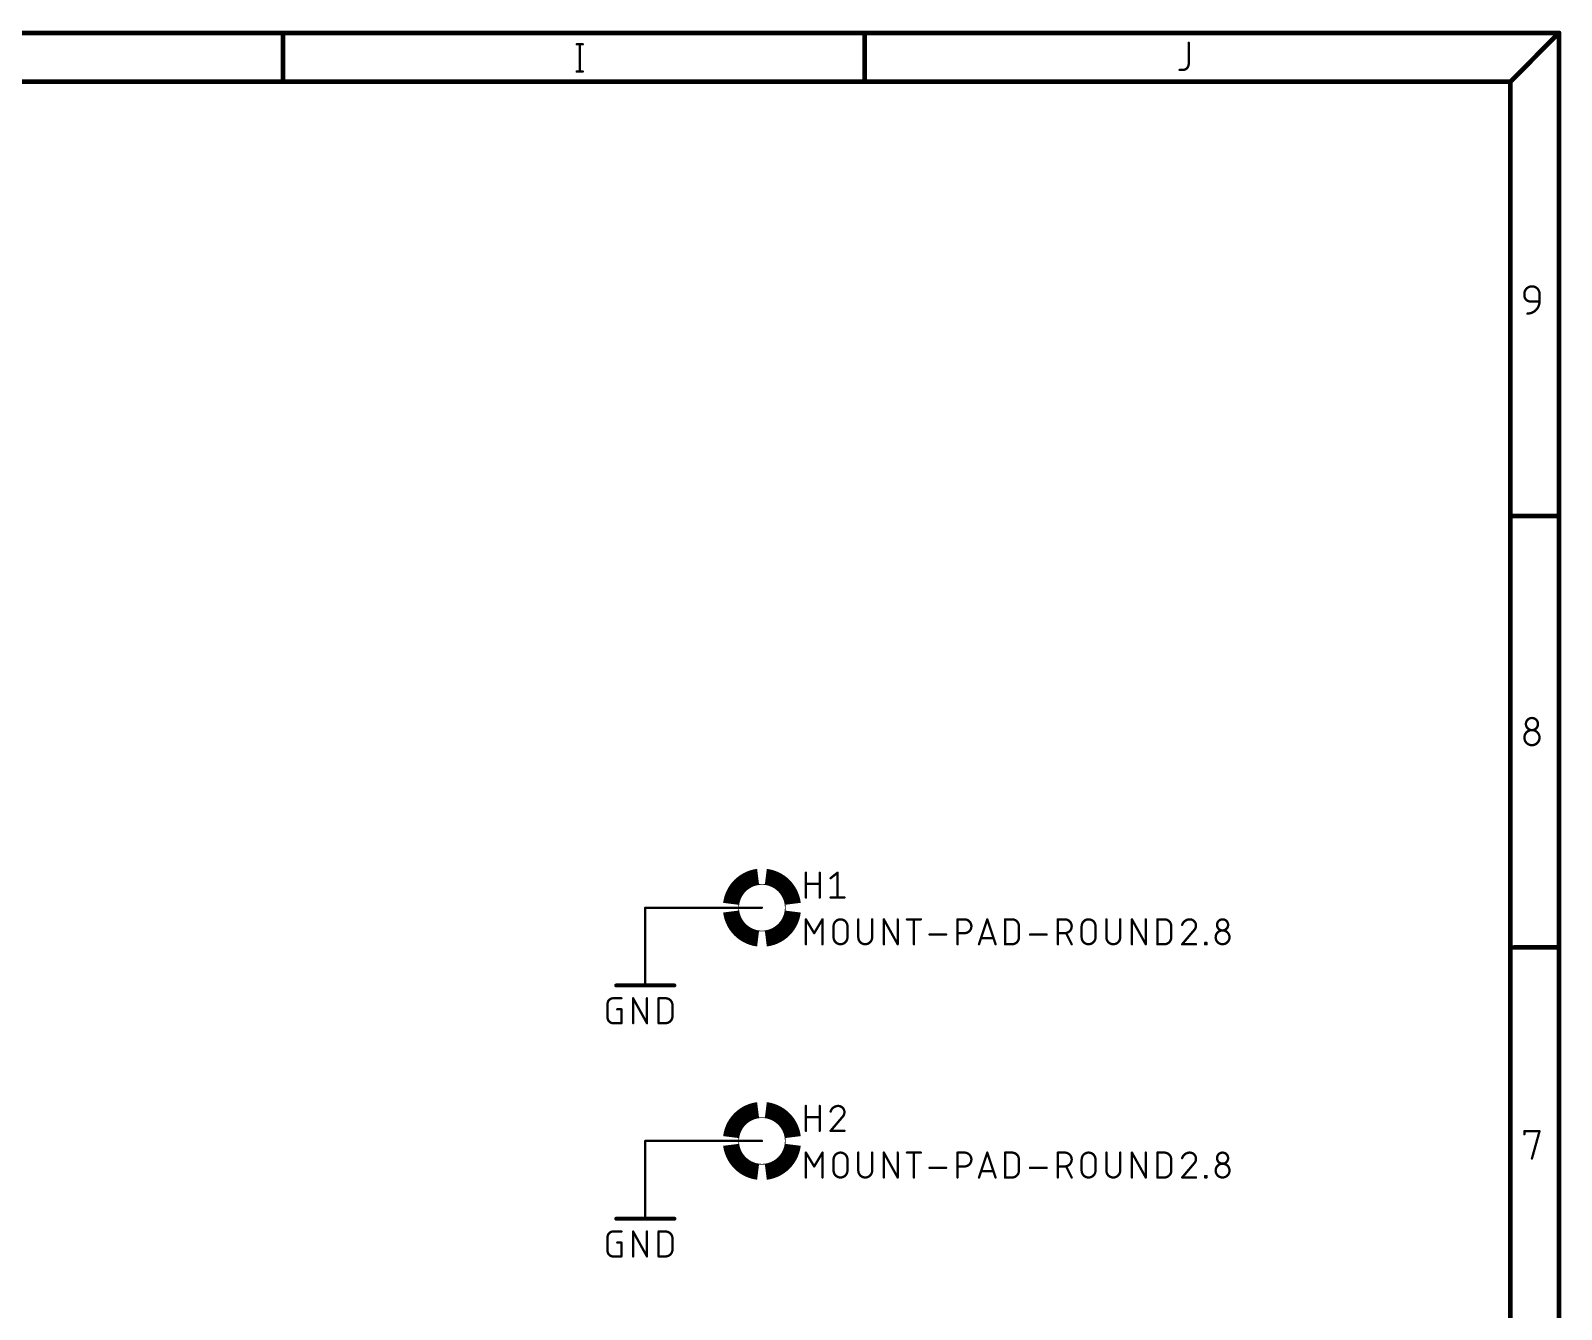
# Model space of a CAD drawing. Extents: x 0 to 388, y 0 to 261.
# Drawn here: x 287.5 to 387.5, y 177 to 260.5 of the extents above; entities that cross this region are included whole.
import ezdxf

# ---------------------------------------------------------------- set-up
doc = ezdxf.new("R2010")
doc.units = 0
for name, color, linetype in [('91', 94, 'CONTINUOUS'), ('94', 14, 'CONTINUOUS'), ('95', 250, 'CONTINUOUS'), ('96', 250, 'CONTINUOUS')]:
    doc.layers.add(name, color=color, linetype=linetype)

msp = doc.modelspace()

# ---------------------------------------------------------------- linework, layer by layer
at = {"layer": '91', "const_width": 0.1524}
for points in [[(327.66, 200.66), (327.66, 203.2)], [(327.66, 203.2), (332.74, 203.2)], [(327.66, 185.42), (327.66, 187.96)], [(327.66, 187.96), (332.74, 187.96)]]:
    msp.add_lwpolyline(points, dxfattribs=at)
at = {"layer": '91', "const_width": 0.0762}
for points in [[(327.6981, 203.2, 1), (327.6219, 203.2)], [(327.66, 203.2381, 1), (327.66, 203.1619)], [(332.74, 203.1619, 1), (332.74, 203.2381)], [(327.6219, 200.66, 1), (327.6981, 200.66)], [(327.6981, 187.96, 1), (327.6219, 187.96)], [(327.66, 187.9981, 1), (327.66, 187.9219)], [(332.74, 187.9219, 1), (332.74, 187.9981)], [(327.6219, 185.42, 1), (327.6981, 185.42)]]:
    msp.add_lwpolyline(points, format="xyb", dxfattribs=at)
at = {"layer": '94'}
for points, const_width in [([(387.35, 260.35), (0, 260.35)], 0.3048), ([(304, 260.3), (304, 257.2)], 0.3048), ([(342, 260.3), (342, 257.3)], 0.3048), ([(387.31, 260.33), (384.17, 257.15)], 0.3048), ([(387.35, 0), (387.35, 260.35)], 0.3048), ([(323.1802, 259.6102), (323.5753, 259.6102)], 0.1524), ([(323.3778, 259.6102), (323.3778, 257.8322)], 0.1524), ([(363.1569, 259.7102), (363.1569, 258.3273)], 0.1524), ([(362.7618, 257.9322), (362.5642, 257.9322)], 0.1524), ([(384.175, 257.175), (3.175, 257.175)], 0.3048), ([(323.1802, 257.8322), (323.5753, 257.8322)], 0.1524), ([(384.175, 31.877), (384.175, 257.175)], 0.3048), ([(385.0862, 243.2015), (385.0862, 243.3003)], 0.1524), ([(386.074, 243.3003), (386.074, 242.8064)], 0.1524), ([(386.074, 242.8064), (385.4813, 242.8064)], 0.1524), ([(384.2, 228.8), (387.2, 228.8)], 0.3048), ([(332.74, 203.2), (335.28, 203.2)], 0.1524), ([(327.66, 200.66), (327.66, 198.12)], 0.1524), ([(384.4, 200.6), (387.2, 200.6)], 0.3048), ([(325.755, 198.12), (329.565, 198.12)], 0.254), ([(332.74, 187.96), (335.28, 187.96)], 0.1524), ([(385.0862, 188.3966), (385.0862, 188.5942)], 0.1524), ([(385.0862, 188.5942), (386.074, 188.5942)], 0.1524), ([(386.074, 188.5942), (385.5801, 186.8162)], 0.1524), ([(327.66, 185.42), (327.66, 182.88)], 0.1524), ([(325.755, 182.88), (329.565, 182.88)], 0.254)]:
    msp.add_lwpolyline(points, dxfattribs=dict(at, const_width=const_width))
for points, const_width in [([(304.0762, 260.3, 1), (303.9238, 260.3)], 0.1524), ([(342.0762, 260.3, 1), (341.9238, 260.3)], 0.1524), ([(387.3642, 260.2765, 1), (387.2558, 260.3835)], 0.1524), ([(387.4262, 260.35, 1), (387.2738, 260.35)], 0.1524), ([(387.35, 260.2738, 1), (387.35, 260.4262)], 0.1524), ([(323.1802, 259.6483, 1), (323.1802, 259.5721)], 0.0762), ([(323.4159, 259.6102, 1), (323.3397, 259.6102)], 0.0762), ([(323.5753, 259.5721, 1), (323.5753, 259.6483)], 0.0762), ([(363.195, 259.7102, 1), (363.1188, 259.7102)], 0.0762), ([(362.5642, 257.9703, 1), (362.5642, 257.8941)], 0.0762), ([(362.7618, 257.9322, 0.4142), (363.1569, 258.3273)], 0.1524), ([(362.7618, 257.9703, 1), (362.7618, 257.8941)], 0.0762), ([(362.7618, 257.8941, 1), (362.7618, 257.9703)], 0.0762), ([(363.195, 258.3273, 1), (363.1188, 258.3273)], 0.0762), ([(363.1188, 258.3273, 1), (363.195, 258.3273)], 0.0762), ([(303.9238, 257.2, 1), (304.0762, 257.2)], 0.1524), ([(323.1802, 257.8703, 1), (323.1802, 257.7941)], 0.0762), ([(323.3397, 257.8322, 1), (323.4159, 257.8322)], 0.0762), ([(323.5753, 257.7941, 1), (323.5753, 257.8703)], 0.0762), ([(341.9238, 257.3, 1), (342.0762, 257.3)], 0.1524), ([(384.1158, 257.2035, 1), (384.2242, 257.0965)], 0.1524), ([(384.2512, 257.175, 1), (384.0988, 257.175)], 0.1524), ([(384.175, 257.0988, 1), (384.175, 257.2512)], 0.1524), ([(386.074, 243.3003, 1), (385.0862, 243.3003)], 0.1524), ([(385.1243, 243.3003, 1), (385.0481, 243.3003)], 0.0762), ([(385.0481, 243.3003, 1), (385.1243, 243.3003)], 0.0762), ([(385.0862, 243.2015, 0.4142), (385.4813, 242.8064)], 0.1524), ([(385.1243, 243.2015, 1), (385.0481, 243.2015)], 0.0762), ([(385.0481, 243.2015, 1), (385.1243, 243.2015)], 0.0762), ([(386.1121, 243.3003, 1), (386.0359, 243.3003)], 0.0762), ([(386.0359, 243.3003, 1), (386.1121, 243.3003)], 0.0762), ([(385.2838, 242.0162, 0.4142), (386.074, 242.8064)], 0.1524), ([(385.2838, 242.0543, 1), (385.2838, 241.9781)], 0.0762), ([(385.4813, 242.8445, 1), (385.4813, 242.7683)], 0.0762), ([(385.4813, 242.7683, 1), (385.4813, 242.8445)], 0.0762), ([(386.1121, 242.8064, 1), (386.0359, 242.8064)], 0.0762), ([(386.0359, 242.8064, 1), (386.1121, 242.8064)], 0.0762), ([(386.074, 242.7683, 1), (386.074, 242.8445)], 0.0762), ([(384.2, 228.8762, 1), (384.2, 228.7238)], 0.1524), ([(387.2, 228.7238, 1), (387.2, 228.8762)], 0.1524), ([(385.9752, 215.1991, 1), (385.185, 215.1991)], 0.1524), ([(385.185, 215.1991, 1), (385.9752, 215.1991)], 0.1524), ([(385.2231, 215.1991, 1), (385.1469, 215.1991)], 0.0762), ([(385.1469, 215.1991, 1), (385.2231, 215.1991)], 0.0762), ([(386.0133, 215.1991, 1), (385.9371, 215.1991)], 0.0762), ([(385.9371, 215.1991, 1), (386.0133, 215.1991)], 0.0762), ([(386.074, 214.3101, 1), (385.0862, 214.3101)], 0.1524), ([(385.0862, 214.3101, 1), (386.074, 214.3101)], 0.1524), ([(385.1243, 214.3101, 1), (385.0481, 214.3101)], 0.0762), ([(385.0481, 214.3101, 1), (385.1243, 214.3101)], 0.0762), ([(386.1121, 214.3101, 1), (386.0359, 214.3101)], 0.0762), ([(386.0359, 214.3101, 1), (386.1121, 214.3101)], 0.0762), ([(335.026, 205.232, 0.3431), (333.248, 203.454)], 1.016), ([(337.312, 203.454, 0.3431), (335.534, 205.232)], 1.016), ([(335.28, 201.676, 1), (335.28, 204.724, 1), (335.28, 201.676)], 0.0508), ([(332.74, 203.2381, 1), (332.74, 203.1619)], 0.0762), ([(333.248, 202.946, 0.3431), (335.026, 201.168)], 1.016), ([(335.534, 201.168, 0.3431), (337.312, 202.946)], 1.016), ([(335.28, 203.1619, 1), (335.28, 203.2381)], 0.0762), ([(327.6981, 200.66, 1), (327.6219, 200.66)], 0.0762), ([(384.4, 200.6762, 1), (384.4, 200.5238)], 0.1524), ([(387.2, 200.5238, 1), (387.2, 200.6762)], 0.1524), ([(325.755, 198.1835, 1), (325.755, 198.0565)], 0.127), ([(327.6219, 198.12, 1), (327.6981, 198.12)], 0.0762), ([(329.565, 198.0565, 1), (329.565, 198.1835)], 0.127), ([(335.026, 189.992, 0.3431), (333.248, 188.214)], 1.016), ([(337.312, 188.214, 0.3431), (335.534, 189.992)], 1.016), ([(335.28, 186.436, 1), (335.28, 189.484, 1), (335.28, 186.436)], 0.0508), ([(332.74, 187.9981, 1), (332.74, 187.9219)], 0.0762), ([(333.248, 187.706, 0.3431), (335.026, 185.928)], 1.016), ([(335.534, 185.928, 0.3431), (337.312, 187.706)], 1.016), ([(335.28, 187.9219, 1), (335.28, 187.9981)], 0.0762), ([(385.1243, 188.5942, 1), (385.0481, 188.5942)], 0.0762), ([(385.0862, 188.6323, 1), (385.0862, 188.5561)], 0.0762), ([(385.0481, 188.3966, 1), (385.1243, 188.3966)], 0.0762), ([(386.1107, 188.584, 1), (386.0373, 188.6044)], 0.0762), ([(386.074, 188.5561, 1), (386.074, 188.6323)], 0.0762), ([(385.5434, 186.8264, 1), (385.6168, 186.806)], 0.0762), ([(327.6981, 185.42, 1), (327.6219, 185.42)], 0.0762), ([(325.755, 182.9435, 1), (325.755, 182.8165)], 0.127), ([(329.565, 182.8165, 1), (329.565, 182.9435)], 0.127), ([(327.6219, 182.88, 1), (327.6981, 182.88)], 0.0762)]:
    msp.add_lwpolyline(points, format="xyb", dxfattribs=dict(at, const_width=const_width))
at = {"layer": '95', "const_width": 0.1524}
for points in [[(338.1502, 203.8604), (338.1502, 205.486)], [(339.0533, 205.486), (339.0533, 203.8604)], [(339.7654, 205.1248), (340.217, 205.486)], [(340.217, 205.486), (340.217, 203.8604)], [(338.1502, 204.7635), (339.0533, 204.7635)], [(339.7654, 203.8604), (340.6685, 203.8604)], [(338.1502, 188.6204), (338.1502, 190.246)], [(339.0533, 190.246), (339.0533, 188.6204)], [(338.1502, 189.5235), (339.0533, 189.5235)], [(340.5331, 189.5235), (339.7654, 188.6204)], [(339.7654, 188.6204), (340.6685, 188.6204)]]:
    msp.add_lwpolyline(points, dxfattribs=at)
at = {"layer": '95'}
for points, const_width in [([(338.1883, 205.486, 1), (338.1121, 205.486)], 0.0762), ([(339.0914, 205.486, 1), (339.0152, 205.486)], 0.0762), ([(339.7416, 205.1545, 1), (339.7892, 205.095)], 0.0762), ([(340.2551, 205.486, 1), (340.1789, 205.486)], 0.0762), ([(340.2408, 205.4562, 1), (340.1932, 205.5158)], 0.0762), ([(338.1502, 204.8016, 1), (338.1502, 204.7254)], 0.0762), ([(339.0533, 204.7254, 1), (339.0533, 204.8016)], 0.0762), ([(338.1121, 203.8604, 1), (338.1883, 203.8604)], 0.0762), ([(339.0152, 203.8604, 1), (339.0914, 203.8604)], 0.0762), ([(339.7654, 203.8985, 1), (339.7654, 203.8223)], 0.0762), ([(340.1789, 203.8604, 1), (340.2551, 203.8604)], 0.0762), ([(340.6685, 203.8223, 1), (340.6685, 203.8985)], 0.0762), ([(338.1883, 190.246, 1), (338.1121, 190.246)], 0.0762), ([(339.0914, 190.246, 1), (339.0152, 190.246)], 0.0762), ([(340.2621, 190.246, 0.3252), (339.7654, 189.8848)], 0.1524), ([(340.6685, 189.8396, 0.4142), (340.2621, 190.246)], 0.1524), ([(340.2621, 190.2841, 1), (340.2621, 190.2079)], 0.0762), ([(340.2621, 190.2079, 1), (340.2621, 190.2841)], 0.0762), ([(338.1502, 189.5616, 1), (338.1502, 189.4854)], 0.0762), ([(339.0533, 189.4854, 1), (339.0533, 189.5616)], 0.0762), ([(339.7292, 189.8965, 1), (339.8017, 189.873)], 0.0762), ([(340.5331, 189.5235, 0.2053), (340.6685, 189.8396)], 0.1524), ([(340.5068, 189.5511, 1), (340.5593, 189.4959)], 0.0762), ([(340.5621, 189.4988, 1), (340.504, 189.5482)], 0.0762), ([(340.7066, 189.8396, 1), (340.6304, 189.8396)], 0.0762), ([(340.6304, 189.8396, 1), (340.7066, 189.8396)], 0.0762), ([(338.1121, 188.6204, 1), (338.1883, 188.6204)], 0.0762), ([(339.0152, 188.6204, 1), (339.0914, 188.6204)], 0.0762), ([(339.7654, 188.6585, 1), (339.7654, 188.5823)], 0.0762), ([(339.7364, 188.6451, 1), (339.7945, 188.5957)], 0.0762), ([(340.6685, 188.5823, 1), (340.6685, 188.6585)], 0.0762)]:
    msp.add_lwpolyline(points, format="xyb", dxfattribs=dict(at, const_width=const_width))
at = {"layer": '96', "const_width": 0.1524}
for points in [[(338.1502, 200.8124), (338.1502, 202.438)], [(338.1502, 202.438), (338.6921, 201.5349)], [(338.6921, 201.5349), (339.2339, 202.438)], [(339.2339, 202.438), (339.2339, 200.8124)], [(339.9599, 201.264), (339.9599, 201.9864)], [(340.8631, 201.9864), (340.8631, 201.264)], [(341.5752, 202.438), (341.5752, 201.264)], [(342.4783, 201.264), (342.4783, 202.438)], [(343.2425, 200.8124), (343.2425, 202.438)], [(343.2425, 202.438), (344.1456, 200.8124)], [(344.1456, 200.8124), (344.1456, 202.438)], [(344.7535, 202.438), (345.6566, 202.438)], [(345.2051, 200.8124), (345.2051, 202.438)], [(348.0572, 200.8124), (348.0572, 202.438)], [(348.0572, 202.438), (348.5087, 202.438)], [(349.4568, 200.8124), (349.9987, 202.438)], [(349.9987, 202.438), (350.5405, 200.8124)], [(351.1623, 200.8124), (351.1623, 202.438)], [(351.1623, 202.438), (351.6139, 202.438)], [(352.0654, 201.9864), (352.0654, 201.264)], [(354.6104, 200.8124), (354.6104, 202.438)], [(354.6104, 202.438), (355.0619, 202.438)], [(356.1643, 201.264), (356.1643, 201.9864)], [(357.0674, 201.9864), (357.0674, 201.264)], [(357.7796, 202.438), (357.7796, 201.264)], [(358.6827, 201.264), (358.6827, 202.438)], [(359.4469, 200.8124), (359.4469, 202.438)], [(359.4469, 202.438), (360.35, 200.8124)], [(360.35, 200.8124), (360.35, 202.438)], [(361.1142, 200.8124), (361.1142, 202.438)], [(361.1142, 202.438), (361.5658, 202.438)], [(362.0173, 201.9864), (362.0173, 201.264)], [(346.2263, 201.4446), (347.3101, 201.4446)], [(348.5087, 201.5349), (348.0572, 201.5349)], [(350.4051, 201.2188), (349.5923, 201.2188)], [(352.7915, 201.4446), (353.8752, 201.4446)], [(355.0619, 201.5349), (354.6104, 201.5349)], [(355.5135, 200.8124), (355.1522, 201.5349)], [(363.4971, 201.7155), (362.7295, 200.8124)], [(351.6139, 200.8124), (351.1623, 200.8124)], [(361.5658, 200.8124), (361.1142, 200.8124)], [(362.7295, 200.8124), (363.6326, 200.8124)], [(364.23, 200.8124), (364.23, 200.9027)], [(364.23, 200.9027), (364.3204, 200.9027)], [(364.3204, 200.8124), (364.23, 200.8124)], [(364.3204, 200.9027), (364.3204, 200.8124)], [(325.1962, 196.0174), (325.1962, 196.9206)], [(325.5574, 197.2818), (326.0993, 197.2818)], [(326.8635, 195.6562), (326.8635, 197.2818)], [(326.8635, 197.2818), (327.7666, 195.6562)], [(327.7666, 195.6562), (327.7666, 197.2818)], [(328.5309, 195.6562), (328.5309, 197.2818)], [(328.5309, 197.2818), (328.9824, 197.2818)], [(325.8284, 196.5593), (326.0993, 196.5593)], [(326.0993, 196.5593), (326.0993, 195.6562)], [(329.434, 196.8302), (329.434, 196.1078)], [(326.0993, 195.6562), (325.5574, 195.6562)], [(328.9824, 195.6562), (328.5309, 195.6562)], [(338.1502, 185.5724), (338.1502, 187.198)], [(338.1502, 187.198), (338.6921, 186.2949)], [(338.6921, 186.2949), (339.2339, 187.198)], [(339.2339, 187.198), (339.2339, 185.5724)], [(341.5752, 187.198), (341.5752, 186.024)], [(342.4783, 186.024), (342.4783, 187.198)], [(343.2425, 185.5724), (343.2425, 187.198)], [(343.2425, 187.198), (344.1456, 185.5724)], [(344.1456, 185.5724), (344.1456, 187.198)], [(344.7535, 187.198), (345.6566, 187.198)], [(345.2051, 185.5724), (345.2051, 187.198)], [(348.0572, 185.5724), (348.0572, 187.198)], [(348.0572, 187.198), (348.5087, 187.198)], [(349.4568, 185.5724), (349.9987, 187.198)], [(349.9987, 187.198), (350.5405, 185.5724)], [(351.1623, 185.5724), (351.1623, 187.198)], [(351.1623, 187.198), (351.6139, 187.198)], [(354.6104, 185.5724), (354.6104, 187.198)], [(354.6104, 187.198), (355.0619, 187.198)], [(357.7796, 187.198), (357.7796, 186.024)], [(358.6827, 186.024), (358.6827, 187.198)], [(359.4469, 185.5724), (359.4469, 187.198)], [(359.4469, 187.198), (360.35, 185.5724)], [(360.35, 185.5724), (360.35, 187.198)], [(361.1142, 185.5724), (361.1142, 187.198)], [(361.1142, 187.198), (361.5658, 187.198)], [(339.9599, 186.024), (339.9599, 186.7464)], [(340.8631, 186.7464), (340.8631, 186.024)], [(346.2263, 186.2046), (347.3101, 186.2046)], [(348.5087, 186.2949), (348.0572, 186.2949)], [(350.4051, 185.9788), (349.5923, 185.9788)], [(352.0654, 186.7464), (352.0654, 186.024)], [(352.7915, 186.2046), (353.8752, 186.2046)], [(355.0619, 186.2949), (354.6104, 186.2949)], [(355.5135, 185.5724), (355.1522, 186.2949)], [(356.1643, 186.024), (356.1643, 186.7464)], [(357.0674, 186.7464), (357.0674, 186.024)], [(362.0173, 186.7464), (362.0173, 186.024)], [(363.4971, 186.4755), (362.7295, 185.5724)], [(351.6139, 185.5724), (351.1623, 185.5724)], [(361.5658, 185.5724), (361.1142, 185.5724)], [(362.7295, 185.5724), (363.6326, 185.5724)], [(364.23, 185.5724), (364.23, 185.6627)], [(364.23, 185.6627), (364.3204, 185.6627)], [(364.3204, 185.5724), (364.23, 185.5724)], [(364.3204, 185.6627), (364.3204, 185.5724)], [(325.5574, 182.0418), (326.0993, 182.0418)], [(326.8635, 180.4162), (326.8635, 182.0418)], [(326.8635, 182.0418), (327.7666, 180.4162)], [(327.7666, 180.4162), (327.7666, 182.0418)], [(328.5309, 180.4162), (328.5309, 182.0418)], [(328.5309, 182.0418), (328.9824, 182.0418)], [(325.1962, 180.7774), (325.1962, 181.6806)], [(325.8284, 181.3193), (326.0993, 181.3193)], [(326.0993, 181.3193), (326.0993, 180.4162)], [(329.434, 181.5902), (329.434, 180.8678)], [(326.0993, 180.4162), (325.5574, 180.4162)], [(328.9824, 180.4162), (328.5309, 180.4162)]]:
    msp.add_lwpolyline(points, dxfattribs=at)
at = {"layer": '96'}
for points, const_width in [([(338.1883, 202.438, 1), (338.1121, 202.438)], 0.0762), ([(338.1829, 202.4576, 1), (338.1175, 202.4184)], 0.0762), ([(339.272, 202.438, 1), (339.1958, 202.438)], 0.0762), ([(339.2666, 202.4184, 1), (339.2013, 202.4576)], 0.0762), ([(340.8631, 201.9864, 1), (339.9599, 201.9864)], 0.1524), ([(339.998, 201.9864, 1), (339.9218, 201.9864)], 0.0762), ([(339.9218, 201.9864, 1), (339.998, 201.9864)], 0.0762), ([(340.9012, 201.9864, 1), (340.825, 201.9864)], 0.0762), ([(340.825, 201.9864, 1), (340.9012, 201.9864)], 0.0762), ([(341.6133, 202.438, 1), (341.5371, 202.438)], 0.0762), ([(342.5164, 202.438, 1), (342.4402, 202.438)], 0.0762), ([(343.2806, 202.438, 1), (343.2044, 202.438)], 0.0762), ([(343.2758, 202.4565, 1), (343.2092, 202.4195)], 0.0762), ([(344.1837, 202.438, 1), (344.1075, 202.438)], 0.0762), ([(344.7535, 202.4761, 1), (344.7535, 202.3999)], 0.0762), ([(345.2432, 202.438, 1), (345.167, 202.438)], 0.0762), ([(345.6566, 202.3999, 1), (345.6566, 202.4761)], 0.0762), ([(348.0953, 202.438, 1), (348.0191, 202.438)], 0.0762), ([(348.0572, 202.4761, 1), (348.0572, 202.3999)], 0.0762), ([(348.5087, 201.5349, 1), (348.5087, 202.438)], 0.1524), ([(348.5087, 202.4761, 1), (348.5087, 202.3999)], 0.0762), ([(348.5087, 202.3999, 1), (348.5087, 202.4761)], 0.0762), ([(350.0348, 202.45, 1), (349.9625, 202.426)], 0.0762), ([(350.0348, 202.426, 1), (349.9625, 202.45)], 0.0762), ([(351.2004, 202.438, 1), (351.1242, 202.438)], 0.0762), ([(351.1623, 202.4761, 1), (351.1623, 202.3999)], 0.0762), ([(352.0654, 201.9864, 0.4142), (351.6139, 202.438)], 0.1524), ([(351.6139, 202.4761, 1), (351.6139, 202.3999)], 0.0762), ([(351.6139, 202.3999, 1), (351.6139, 202.4761)], 0.0762), ([(352.1035, 201.9864, 1), (352.0274, 201.9864)], 0.0762), ([(352.0274, 201.9864, 1), (352.1035, 201.9864)], 0.0762), ([(354.6485, 202.438, 1), (354.5723, 202.438)], 0.0762), ([(354.6104, 202.4761, 1), (354.6104, 202.3999)], 0.0762), ([(355.0619, 201.5349, 1), (355.0619, 202.438)], 0.1524), ([(355.0619, 202.4761, 1), (355.0619, 202.3999)], 0.0762), ([(355.0619, 202.3999, 1), (355.0619, 202.4761)], 0.0762), ([(357.0674, 201.9864, 1), (356.1643, 201.9864)], 0.1524), ([(356.2024, 201.9864, 1), (356.1262, 201.9864)], 0.0762), ([(356.1262, 201.9864, 1), (356.2024, 201.9864)], 0.0762), ([(357.1055, 201.9864, 1), (357.0293, 201.9864)], 0.0762), ([(357.0293, 201.9864, 1), (357.1055, 201.9864)], 0.0762), ([(357.8177, 202.438, 1), (357.7415, 202.438)], 0.0762), ([(358.7208, 202.438, 1), (358.6446, 202.438)], 0.0762), ([(359.485, 202.438, 1), (359.4088, 202.438)], 0.0762), ([(359.4802, 202.4565, 1), (359.4136, 202.4195)], 0.0762), ([(360.3881, 202.438, 1), (360.3119, 202.438)], 0.0762), ([(361.1523, 202.438, 1), (361.0761, 202.438)], 0.0762), ([(361.1142, 202.4761, 1), (361.1142, 202.3999)], 0.0762), ([(362.0173, 201.9864, 0.4142), (361.5658, 202.438)], 0.1524), ([(361.5658, 202.4761, 1), (361.5658, 202.3999)], 0.0762), ([(361.5658, 202.3999, 1), (361.5658, 202.4761)], 0.0762), ([(362.0554, 201.9864, 1), (361.9792, 201.9864)], 0.0762), ([(361.9792, 201.9864, 1), (362.0554, 201.9864)], 0.0762), ([(362.6932, 202.0885, 1), (362.7657, 202.065)], 0.0762), ([(363.2262, 202.438, 0.3252), (362.7295, 202.0768)], 0.1524), ([(363.6326, 202.0316, 0.4142), (363.2262, 202.438)], 0.1524), ([(363.2262, 202.4761, 1), (363.2262, 202.3999)], 0.0762), ([(363.2262, 202.3999, 1), (363.2262, 202.4761)], 0.0762), ([(363.4971, 201.7155, 0.2053), (363.6326, 202.0316)], 0.1524), ([(363.6707, 202.0316, 1), (363.5945, 202.0316)], 0.0762), ([(363.5945, 202.0316, 1), (363.6707, 202.0316)], 0.0762), ([(365.7306, 202.0768, 1), (365.0081, 202.0768)], 0.1524), ([(365.0081, 202.0768, 1), (365.7306, 202.0768)], 0.1524), ([(365.0462, 202.0768, 1), (364.97, 202.0768)], 0.0762), ([(364.97, 202.0768, 1), (365.0462, 202.0768)], 0.0762), ([(365.7687, 202.0768, 1), (365.6925, 202.0768)], 0.0762), ([(365.6925, 202.0768, 1), (365.7687, 202.0768)], 0.0762), ([(338.6594, 201.5545, 1), (338.7247, 201.5153)], 0.0762), ([(338.6594, 201.5153, 1), (338.7247, 201.5545)], 0.0762), ([(339.9599, 201.264, 1), (340.8631, 201.264)], 0.1524), ([(339.998, 201.264, 1), (339.9218, 201.264)], 0.0762), ([(339.9218, 201.264, 1), (339.998, 201.264)], 0.0762), ([(340.9012, 201.264, 1), (340.825, 201.264)], 0.0762), ([(340.825, 201.264, 1), (340.9012, 201.264)], 0.0762), ([(341.5752, 201.264, 1), (342.4783, 201.264)], 0.1524), ([(341.6133, 201.264, 1), (341.5371, 201.264)], 0.0762), ([(341.5371, 201.264, 1), (341.6133, 201.264)], 0.0762), ([(342.5164, 201.264, 1), (342.4402, 201.264)], 0.0762), ([(342.4402, 201.264, 1), (342.5164, 201.264)], 0.0762), ([(346.2263, 201.4827, 1), (346.2263, 201.4065)], 0.0762), ([(347.3101, 201.4065, 1), (347.3101, 201.4827)], 0.0762), ([(348.0572, 201.573, 1), (348.0572, 201.4968)], 0.0762), ([(348.5087, 201.573, 1), (348.5087, 201.4968)], 0.0762), ([(348.5087, 201.4968, 1), (348.5087, 201.573)], 0.0762), ([(349.5923, 201.2569, 1), (349.5923, 201.1807)], 0.0762), ([(350.4051, 201.1807, 1), (350.4051, 201.2569)], 0.0762), ([(351.6139, 200.8124, 0.4142), (352.0654, 201.264)], 0.1524), ([(352.1035, 201.264, 1), (352.0274, 201.264)], 0.0762), ([(352.0274, 201.264, 1), (352.1035, 201.264)], 0.0762), ([(352.7915, 201.4827, 1), (352.7915, 201.4065)], 0.0762), ([(353.8752, 201.4065, 1), (353.8752, 201.4827)], 0.0762), ([(354.6104, 201.573, 1), (354.6104, 201.4968)], 0.0762), ([(355.0619, 201.573, 1), (355.0619, 201.4968)], 0.0762), ([(355.0619, 201.4968, 1), (355.0619, 201.573)], 0.0762), ([(355.1863, 201.5519, 1), (355.1182, 201.5178)], 0.0762), ([(356.1643, 201.264, 1), (357.0674, 201.264)], 0.1524), ([(356.2024, 201.264, 1), (356.1262, 201.264)], 0.0762), ([(356.1262, 201.264, 1), (356.2024, 201.264)], 0.0762), ([(357.1055, 201.264, 1), (357.0293, 201.264)], 0.0762), ([(357.0293, 201.264, 1), (357.1055, 201.264)], 0.0762), ([(357.7796, 201.264, 1), (358.6827, 201.264)], 0.1524), ([(357.8177, 201.264, 1), (357.7415, 201.264)], 0.0762), ([(357.7415, 201.264, 1), (357.8177, 201.264)], 0.0762), ([(358.7208, 201.264, 1), (358.6446, 201.264)], 0.0762), ([(358.6446, 201.264, 1), (358.7208, 201.264)], 0.0762), ([(361.5658, 200.8124, 0.4142), (362.0173, 201.264)], 0.1524), ([(362.0554, 201.264, 1), (361.9792, 201.264)], 0.0762), ([(361.9792, 201.264, 1), (362.0554, 201.264)], 0.0762), ([(363.4708, 201.7431, 1), (363.5234, 201.6879)], 0.0762), ([(363.5261, 201.6908, 1), (363.4681, 201.7402)], 0.0762), ([(365.8209, 201.264, 1), (364.9178, 201.264)], 0.1524), ([(364.9178, 201.264, 1), (365.8209, 201.264)], 0.1524), ([(364.9559, 201.264, 1), (364.8797, 201.264)], 0.0762), ([(364.8797, 201.264, 1), (364.9559, 201.264)], 0.0762), ([(365.859, 201.264, 1), (365.7828, 201.264)], 0.0762), ([(365.7828, 201.264, 1), (365.859, 201.264)], 0.0762), ([(338.1121, 200.8124, 1), (338.1883, 200.8124)], 0.0762), ([(339.1958, 200.8124, 1), (339.272, 200.8124)], 0.0762), ([(343.2044, 200.8124, 1), (343.2806, 200.8124)], 0.0762), ([(344.1075, 200.8124, 1), (344.1837, 200.8124)], 0.0762), ([(344.1123, 200.7939, 1), (344.1789, 200.8309)], 0.0762), ([(345.167, 200.8124, 1), (345.2432, 200.8124)], 0.0762), ([(348.0191, 200.8124, 1), (348.0953, 200.8124)], 0.0762), ([(349.4207, 200.8244, 1), (349.4929, 200.8004)], 0.0762), ([(350.5044, 200.8004, 1), (350.5767, 200.8244)], 0.0762), ([(351.1623, 200.8505, 1), (351.1623, 200.7743)], 0.0762), ([(351.1242, 200.8124, 1), (351.2004, 200.8124)], 0.0762), ([(351.6139, 200.8505, 1), (351.6139, 200.7743)], 0.0762), ([(351.6139, 200.7743, 1), (351.6139, 200.8505)], 0.0762), ([(354.5723, 200.8124, 1), (354.6485, 200.8124)], 0.0762), ([(355.4794, 200.7954, 1), (355.5476, 200.8294)], 0.0762), ([(359.4088, 200.8124, 1), (359.485, 200.8124)], 0.0762), ([(360.3119, 200.8124, 1), (360.3881, 200.8124)], 0.0762), ([(360.3167, 200.7939, 1), (360.3833, 200.8309)], 0.0762), ([(361.1142, 200.8505, 1), (361.1142, 200.7743)], 0.0762), ([(361.0761, 200.8124, 1), (361.1523, 200.8124)], 0.0762), ([(361.5658, 200.8505, 1), (361.5658, 200.7743)], 0.0762), ([(361.5658, 200.7743, 1), (361.5658, 200.8505)], 0.0762), ([(362.7004, 200.8371, 1), (362.7585, 200.7877)], 0.0762), ([(362.7295, 200.8505, 1), (362.7295, 200.7743)], 0.0762), ([(363.6326, 200.7743, 1), (363.6326, 200.8505)], 0.0762), ([(364.2681, 200.9027, 1), (364.1919, 200.9027)], 0.0762), ([(364.23, 200.9408, 1), (364.23, 200.8646)], 0.0762), ([(364.23, 200.8505, 1), (364.23, 200.7743)], 0.0762), ([(364.1919, 200.8124, 1), (364.2681, 200.8124)], 0.0762), ([(364.3585, 200.9027, 1), (364.2823, 200.9027)], 0.0762), ([(364.2823, 200.8124, 1), (364.3585, 200.8124)], 0.0762), ([(364.3204, 200.8646, 1), (364.3204, 200.9408)], 0.0762), ([(364.3204, 200.7743, 1), (364.3204, 200.8505)], 0.0762), ([(325.5574, 197.2818, 0.4142), (325.1962, 196.9206)], 0.1524), ([(325.2343, 196.9206, 1), (325.1581, 196.9206)], 0.0762), ([(325.5574, 197.3199, 1), (325.5574, 197.2437)], 0.0762), ([(325.5574, 197.2437, 1), (325.5574, 197.3199)], 0.0762), ([(326.0993, 197.2437, 1), (326.0993, 197.3199)], 0.0762), ([(326.9016, 197.2818, 1), (326.8254, 197.2818)], 0.0762), ([(326.8968, 197.3003, 1), (326.8302, 197.2633)], 0.0762), ([(327.8047, 197.2818, 1), (327.7285, 197.2818)], 0.0762), ([(328.569, 197.2818, 1), (328.4928, 197.2818)], 0.0762), ([(328.5309, 197.3199, 1), (328.5309, 197.2437)], 0.0762), ([(329.434, 196.8302, 0.4142), (328.9824, 197.2818)], 0.1524), ([(328.9824, 197.3199, 1), (328.9824, 197.2437)], 0.0762), ([(328.9824, 197.2437, 1), (328.9824, 197.3199)], 0.0762), ([(325.1581, 196.9206, 1), (325.2343, 196.9206)], 0.0762), ([(325.1962, 196.0174, 0.4142), (325.5574, 195.6562)], 0.1524), ([(325.2343, 196.0174, 1), (325.1581, 196.0174)], 0.0762), ([(325.1581, 196.0174, 1), (325.2343, 196.0174)], 0.0762), ([(325.8284, 196.5974, 1), (325.8284, 196.5212)], 0.0762), ([(326.1374, 196.5593, 1), (326.0612, 196.5593)], 0.0762), ([(326.0993, 196.5212, 1), (326.0993, 196.5974)], 0.0762), ([(328.9824, 195.6562, 0.4142), (329.434, 196.1078)], 0.1524), ([(329.4721, 196.8302, 1), (329.3959, 196.8302)], 0.0762), ([(329.3959, 196.8302, 1), (329.4721, 196.8302)], 0.0762), ([(329.4721, 196.1078, 1), (329.3959, 196.1078)], 0.0762), ([(329.3959, 196.1078, 1), (329.4721, 196.1078)], 0.0762), ([(325.5574, 195.6943, 1), (325.5574, 195.6181)], 0.0762), ([(325.5574, 195.6181, 1), (325.5574, 195.6943)], 0.0762), ([(326.0612, 195.6562, 1), (326.1374, 195.6562)], 0.0762), ([(326.0993, 195.6181, 1), (326.0993, 195.6943)], 0.0762), ([(326.8254, 195.6562, 1), (326.9016, 195.6562)], 0.0762), ([(327.7285, 195.6562, 1), (327.8047, 195.6562)], 0.0762), ([(327.7333, 195.6377, 1), (327.7999, 195.6747)], 0.0762), ([(328.5309, 195.6943, 1), (328.5309, 195.6181)], 0.0762), ([(328.4928, 195.6562, 1), (328.569, 195.6562)], 0.0762), ([(328.9824, 195.6943, 1), (328.9824, 195.6181)], 0.0762), ([(328.9824, 195.6181, 1), (328.9824, 195.6943)], 0.0762), ([(338.1883, 187.198, 1), (338.1121, 187.198)], 0.0762), ([(338.1829, 187.2176, 1), (338.1175, 187.1784)], 0.0762), ([(339.272, 187.198, 1), (339.1958, 187.198)], 0.0762), ([(339.2666, 187.1784, 1), (339.2013, 187.2176)], 0.0762), ([(340.8631, 186.7464, 1), (339.9599, 186.7464)], 0.1524), ([(341.6133, 187.198, 1), (341.5371, 187.198)], 0.0762), ([(342.5164, 187.198, 1), (342.4402, 187.198)], 0.0762), ([(343.2806, 187.198, 1), (343.2044, 187.198)], 0.0762), ([(343.2758, 187.2165, 1), (343.2092, 187.1795)], 0.0762), ([(344.1837, 187.198, 1), (344.1075, 187.198)], 0.0762), ([(344.7535, 187.2361, 1), (344.7535, 187.1599)], 0.0762), ([(345.2432, 187.198, 1), (345.167, 187.198)], 0.0762), ([(345.6566, 187.1599, 1), (345.6566, 187.2361)], 0.0762), ([(348.0953, 187.198, 1), (348.0191, 187.198)], 0.0762), ([(348.0572, 187.2361, 1), (348.0572, 187.1599)], 0.0762), ([(348.5087, 186.2949, 1), (348.5087, 187.198)], 0.1524), ([(348.5087, 187.2361, 1), (348.5087, 187.1599)], 0.0762), ([(348.5087, 187.1599, 1), (348.5087, 187.2361)], 0.0762), ([(350.0348, 187.21, 1), (349.9625, 187.186)], 0.0762), ([(350.0348, 187.186, 1), (349.9625, 187.21)], 0.0762), ([(351.2004, 187.198, 1), (351.1242, 187.198)], 0.0762), ([(351.1623, 187.2361, 1), (351.1623, 187.1599)], 0.0762), ([(352.0654, 186.7464, 0.4142), (351.6139, 187.198)], 0.1524), ([(351.6139, 187.2361, 1), (351.6139, 187.1599)], 0.0762), ([(351.6139, 187.1599, 1), (351.6139, 187.2361)], 0.0762), ([(354.6485, 187.198, 1), (354.5723, 187.198)], 0.0762), ([(354.6104, 187.2361, 1), (354.6104, 187.1599)], 0.0762), ([(355.0619, 186.2949, 1), (355.0619, 187.198)], 0.1524), ([(355.0619, 187.2361, 1), (355.0619, 187.1599)], 0.0762), ([(355.0619, 187.1599, 1), (355.0619, 187.2361)], 0.0762), ([(357.0674, 186.7464, 1), (356.1643, 186.7464)], 0.1524), ([(357.8177, 187.198, 1), (357.7415, 187.198)], 0.0762), ([(358.7208, 187.198, 1), (358.6446, 187.198)], 0.0762), ([(359.485, 187.198, 1), (359.4088, 187.198)], 0.0762), ([(359.4802, 187.2165, 1), (359.4136, 187.1795)], 0.0762), ([(360.3881, 187.198, 1), (360.3119, 187.198)], 0.0762), ([(361.1523, 187.198, 1), (361.0761, 187.198)], 0.0762), ([(361.1142, 187.2361, 1), (361.1142, 187.1599)], 0.0762), ([(362.0173, 186.7464, 0.4142), (361.5658, 187.198)], 0.1524), ([(361.5658, 187.2361, 1), (361.5658, 187.1599)], 0.0762), ([(361.5658, 187.1599, 1), (361.5658, 187.2361)], 0.0762), ([(363.2262, 187.198, 0.3252), (362.7295, 186.8368)], 0.1524), ([(363.6326, 186.7916, 0.4142), (363.2262, 187.198)], 0.1524), ([(363.2262, 187.2361, 1), (363.2262, 187.1599)], 0.0762), ([(363.2262, 187.1599, 1), (363.2262, 187.2361)], 0.0762), ([(365.7306, 186.8368, 1), (365.0081, 186.8368)], 0.1524), ([(338.6594, 186.3145, 1), (338.7247, 186.2753)], 0.0762), ([(338.6594, 186.2753, 1), (338.7247, 186.3145)], 0.0762), ([(339.998, 186.7464, 1), (339.9218, 186.7464)], 0.0762), ([(339.9218, 186.7464, 1), (339.998, 186.7464)], 0.0762), ([(339.9599, 186.024, 1), (340.8631, 186.024)], 0.1524), ([(339.998, 186.024, 1), (339.9218, 186.024)], 0.0762), ([(339.9218, 186.024, 1), (339.998, 186.024)], 0.0762), ([(340.9012, 186.7464, 1), (340.825, 186.7464)], 0.0762), ([(340.825, 186.7464, 1), (340.9012, 186.7464)], 0.0762), ([(340.9012, 186.024, 1), (340.825, 186.024)], 0.0762), ([(340.825, 186.024, 1), (340.9012, 186.024)], 0.0762), ([(341.5752, 186.024, 1), (342.4783, 186.024)], 0.1524), ([(341.6133, 186.024, 1), (341.5371, 186.024)], 0.0762), ([(341.5371, 186.024, 1), (341.6133, 186.024)], 0.0762), ([(342.5164, 186.024, 1), (342.4402, 186.024)], 0.0762), ([(342.4402, 186.024, 1), (342.5164, 186.024)], 0.0762), ([(346.2263, 186.2427, 1), (346.2263, 186.1665)], 0.0762), ([(347.3101, 186.1665, 1), (347.3101, 186.2427)], 0.0762), ([(348.0572, 186.333, 1), (348.0572, 186.2568)], 0.0762), ([(348.5087, 186.333, 1), (348.5087, 186.2568)], 0.0762), ([(348.5087, 186.2568, 1), (348.5087, 186.333)], 0.0762), ([(349.5923, 186.0169, 1), (349.5923, 185.9407)], 0.0762), ([(350.4051, 185.9407, 1), (350.4051, 186.0169)], 0.0762), ([(351.6139, 185.5724, 0.4142), (352.0654, 186.024)], 0.1524), ([(352.1035, 186.7464, 1), (352.0274, 186.7464)], 0.0762), ([(352.0274, 186.7464, 1), (352.1035, 186.7464)], 0.0762), ([(352.1035, 186.024, 1), (352.0274, 186.024)], 0.0762), ([(352.0274, 186.024, 1), (352.1035, 186.024)], 0.0762), ([(352.7915, 186.2427, 1), (352.7915, 186.1665)], 0.0762), ([(353.8752, 186.1665, 1), (353.8752, 186.2427)], 0.0762), ([(354.6104, 186.333, 1), (354.6104, 186.2568)], 0.0762), ([(355.0619, 186.333, 1), (355.0619, 186.2568)], 0.0762), ([(355.0619, 186.2568, 1), (355.0619, 186.333)], 0.0762), ([(355.1863, 186.3119, 1), (355.1182, 186.2778)], 0.0762), ([(356.2024, 186.7464, 1), (356.1262, 186.7464)], 0.0762), ([(356.1262, 186.7464, 1), (356.2024, 186.7464)], 0.0762), ([(356.1643, 186.024, 1), (357.0674, 186.024)], 0.1524), ([(356.2024, 186.024, 1), (356.1262, 186.024)], 0.0762), ([(356.1262, 186.024, 1), (356.2024, 186.024)], 0.0762), ([(357.1055, 186.7464, 1), (357.0293, 186.7464)], 0.0762), ([(357.0293, 186.7464, 1), (357.1055, 186.7464)], 0.0762), ([(357.1055, 186.024, 1), (357.0293, 186.024)], 0.0762), ([(357.0293, 186.024, 1), (357.1055, 186.024)], 0.0762), ([(357.7796, 186.024, 1), (358.6827, 186.024)], 0.1524), ([(357.8177, 186.024, 1), (357.7415, 186.024)], 0.0762), ([(357.7415, 186.024, 1), (357.8177, 186.024)], 0.0762), ([(358.7208, 186.024, 1), (358.6446, 186.024)], 0.0762), ([(358.6446, 186.024, 1), (358.7208, 186.024)], 0.0762), ([(361.5658, 185.5724, 0.4142), (362.0173, 186.024)], 0.1524), ([(362.0554, 186.7464, 1), (361.9792, 186.7464)], 0.0762), ([(361.9792, 186.7464, 1), (362.0554, 186.7464)], 0.0762), ([(362.0554, 186.024, 1), (361.9792, 186.024)], 0.0762), ([(361.9792, 186.024, 1), (362.0554, 186.024)], 0.0762), ([(362.6932, 186.8485, 1), (362.7657, 186.825)], 0.0762), ([(363.4971, 186.4755, 0.2053), (363.6326, 186.7916)], 0.1524), ([(363.4708, 186.5031, 1), (363.5234, 186.4479)], 0.0762), ([(363.5261, 186.4508, 1), (363.4681, 186.5002)], 0.0762), ([(363.6707, 186.7916, 1), (363.5945, 186.7916)], 0.0762), ([(363.5945, 186.7916, 1), (363.6707, 186.7916)], 0.0762), ([(365.8209, 186.024, 1), (364.9178, 186.024)], 0.1524), ([(364.9178, 186.024, 1), (365.8209, 186.024)], 0.1524), ([(364.9559, 186.024, 1), (364.8797, 186.024)], 0.0762), ([(364.8797, 186.024, 1), (364.9559, 186.024)], 0.0762), ([(365.0081, 186.8368, 1), (365.7306, 186.8368)], 0.1524), ([(365.0462, 186.8368, 1), (364.97, 186.8368)], 0.0762), ([(364.97, 186.8368, 1), (365.0462, 186.8368)], 0.0762), ([(365.7687, 186.8368, 1), (365.6925, 186.8368)], 0.0762), ([(365.6925, 186.8368, 1), (365.7687, 186.8368)], 0.0762), ([(365.859, 186.024, 1), (365.7828, 186.024)], 0.0762), ([(365.7828, 186.024, 1), (365.859, 186.024)], 0.0762), ([(338.1121, 185.5724, 1), (338.1883, 185.5724)], 0.0762), ([(339.1958, 185.5724, 1), (339.272, 185.5724)], 0.0762), ([(343.2044, 185.5724, 1), (343.2806, 185.5724)], 0.0762), ([(344.1075, 185.5724, 1), (344.1837, 185.5724)], 0.0762), ([(344.1123, 185.5539, 1), (344.1789, 185.5909)], 0.0762), ([(345.167, 185.5724, 1), (345.2432, 185.5724)], 0.0762), ([(348.0191, 185.5724, 1), (348.0953, 185.5724)], 0.0762), ([(349.4207, 185.5844, 1), (349.4929, 185.5604)], 0.0762), ([(350.5044, 185.5604, 1), (350.5767, 185.5844)], 0.0762), ([(351.1623, 185.6105, 1), (351.1623, 185.5343)], 0.0762), ([(351.1242, 185.5724, 1), (351.2004, 185.5724)], 0.0762), ([(351.6139, 185.6105, 1), (351.6139, 185.5343)], 0.0762), ([(351.6139, 185.5343, 1), (351.6139, 185.6105)], 0.0762), ([(354.5723, 185.5724, 1), (354.6485, 185.5724)], 0.0762), ([(355.4794, 185.5554, 1), (355.5476, 185.5894)], 0.0762), ([(359.4088, 185.5724, 1), (359.485, 185.5724)], 0.0762), ([(360.3119, 185.5724, 1), (360.3881, 185.5724)], 0.0762), ([(360.3167, 185.5539, 1), (360.3833, 185.5909)], 0.0762), ([(361.1142, 185.6105, 1), (361.1142, 185.5343)], 0.0762), ([(361.0761, 185.5724, 1), (361.1523, 185.5724)], 0.0762), ([(361.5658, 185.6105, 1), (361.5658, 185.5343)], 0.0762), ([(361.5658, 185.5343, 1), (361.5658, 185.6105)], 0.0762), ([(362.7004, 185.5971, 1), (362.7585, 185.5477)], 0.0762), ([(362.7295, 185.6105, 1), (362.7295, 185.5343)], 0.0762), ([(363.6326, 185.5343, 1), (363.6326, 185.6105)], 0.0762), ([(364.2681, 185.6627, 1), (364.1919, 185.6627)], 0.0762), ([(364.23, 185.7008, 1), (364.23, 185.6246)], 0.0762), ([(364.23, 185.6105, 1), (364.23, 185.5343)], 0.0762), ([(364.1919, 185.5724, 1), (364.2681, 185.5724)], 0.0762), ([(364.3585, 185.6627, 1), (364.2823, 185.6627)], 0.0762), ([(364.2823, 185.5724, 1), (364.3585, 185.5724)], 0.0762), ([(364.3204, 185.6246, 1), (364.3204, 185.7008)], 0.0762), ([(364.3204, 185.5343, 1), (364.3204, 185.6105)], 0.0762), ([(325.5574, 182.0418, 0.4142), (325.1962, 181.6806)], 0.1524), ([(325.5574, 182.0799, 1), (325.5574, 182.0037)], 0.0762), ([(325.5574, 182.0037, 1), (325.5574, 182.0799)], 0.0762), ([(326.0993, 182.0037, 1), (326.0993, 182.0799)], 0.0762), ([(326.9016, 182.0418, 1), (326.8254, 182.0418)], 0.0762), ([(326.8968, 182.0603, 1), (326.8302, 182.0233)], 0.0762), ([(327.8047, 182.0418, 1), (327.7285, 182.0418)], 0.0762), ([(328.569, 182.0418, 1), (328.4928, 182.0418)], 0.0762), ([(328.5309, 182.0799, 1), (328.5309, 182.0037)], 0.0762), ([(329.434, 181.5902, 0.4142), (328.9824, 182.0418)], 0.1524), ([(328.9824, 182.0799, 1), (328.9824, 182.0037)], 0.0762), ([(328.9824, 182.0037, 1), (328.9824, 182.0799)], 0.0762), ([(325.2343, 181.6806, 1), (325.1581, 181.6806)], 0.0762), ([(325.1581, 181.6806, 1), (325.2343, 181.6806)], 0.0762), ([(325.8284, 181.3574, 1), (325.8284, 181.2812)], 0.0762), ([(326.1374, 181.3193, 1), (326.0612, 181.3193)], 0.0762), ([(326.0993, 181.2812, 1), (326.0993, 181.3574)], 0.0762), ([(329.4721, 181.5902, 1), (329.3959, 181.5902)], 0.0762), ([(329.3959, 181.5902, 1), (329.4721, 181.5902)], 0.0762), ([(325.1962, 180.7774, 0.4142), (325.5574, 180.4162)], 0.1524), ([(325.2343, 180.7774, 1), (325.1581, 180.7774)], 0.0762), ([(325.1581, 180.7774, 1), (325.2343, 180.7774)], 0.0762), ([(325.5574, 180.4543, 1), (325.5574, 180.3781)], 0.0762), ([(325.5574, 180.3781, 1), (325.5574, 180.4543)], 0.0762), ([(326.0612, 180.4162, 1), (326.1374, 180.4162)], 0.0762), ([(326.0993, 180.3781, 1), (326.0993, 180.4543)], 0.0762), ([(326.8254, 180.4162, 1), (326.9016, 180.4162)], 0.0762), ([(327.7285, 180.4162, 1), (327.8047, 180.4162)], 0.0762), ([(327.7333, 180.3977, 1), (327.7999, 180.4347)], 0.0762), ([(328.5309, 180.4543, 1), (328.5309, 180.3781)], 0.0762), ([(328.4928, 180.4162, 1), (328.569, 180.4162)], 0.0762), ([(328.9824, 180.4162, 0.4142), (329.434, 180.8678)], 0.1524), ([(328.9824, 180.4543, 1), (328.9824, 180.3781)], 0.0762), ([(328.9824, 180.3781, 1), (328.9824, 180.4543)], 0.0762), ([(329.4721, 180.8678, 1), (329.3959, 180.8678)], 0.0762), ([(329.3959, 180.8678, 1), (329.4721, 180.8678)], 0.0762)]:
    msp.add_lwpolyline(points, format="xyb", dxfattribs=dict(at, const_width=const_width))

doc.saveas('drawing.dxf')
